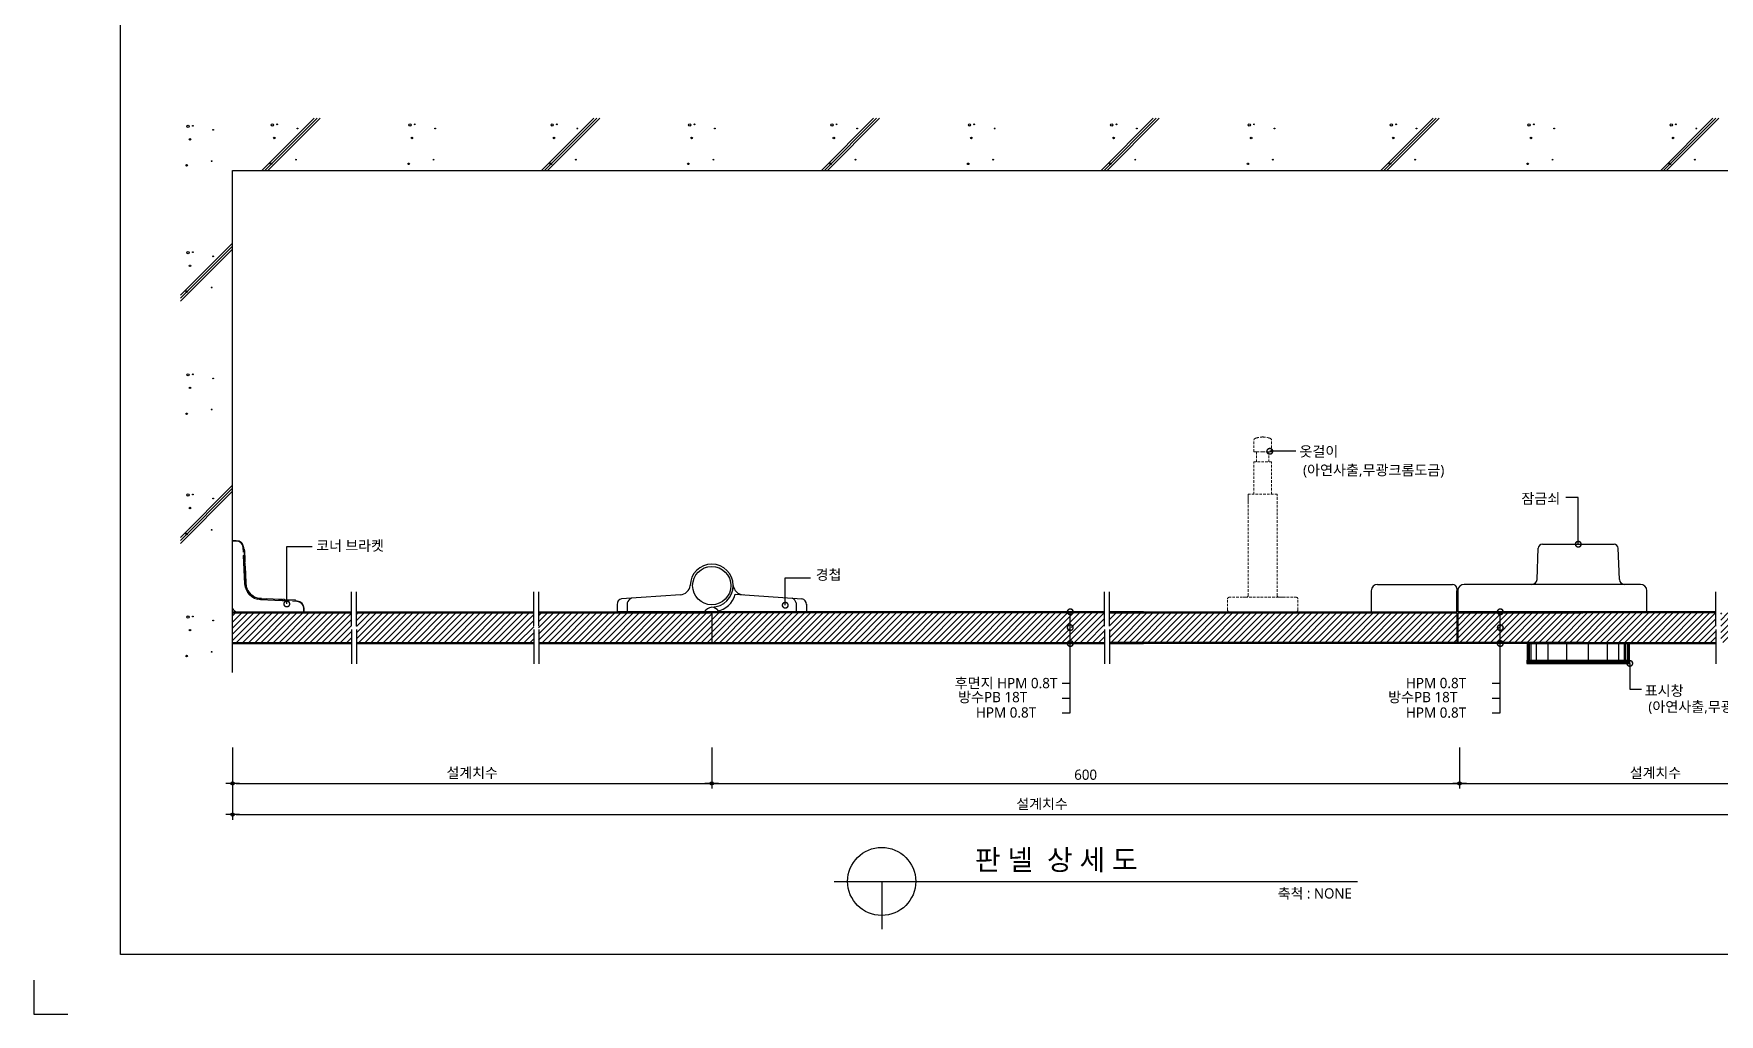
# Model space of a CAD drawing. Extents: x -256 to 8104, y -176 to 5714.
# Drawn here: x -256 to 4694, y -176 to 2705 of the extents above; entities that cross this region are included whole.
import ezdxf
from ezdxf.enums import TextEntityAlignment as Align

# ---------------------------------------------------------------- set-up
doc = ezdxf.new("R2010")
doc.units = 0
doc.header["$LTSCALE"] = 30
doc.linetypes.add('HIDDEN', pattern=[0.375, 0.25, -0.125])
doc.layers.get('0').update_dxf_attribs({"linetype": 'CONTINUOUS'})
doc.layers.get('DEFPOINTS').update_dxf_attribs({"linetype": 'CONTINUOUS'})
for name, color, linetype in [('02---제품선', 4, 'CONTINUOUS'), ('C', 2, 'CONTINUOUS'), ('DIM', 7, 'CONTINUOUS'), ('HID', 9, 'HIDDEN'), ('TIT', 3, 'CONTINUOUS'), ('경첩', 4, 'CONTINUOUS'), ('문자', 3, 'CONTINUOUS'), ('부자재', 4, 'CONTINUOUS'), ('잠금쇠(회전형)', 4, 'CONTINUOUS'), ('치수', 1, 'CONTINUOUS'), ('판넬', 2, 'CONTINUOUS'), ('해치', 8, 'CONTINUOUS')]:
    doc.layers.add(name, color=color, linetype=linetype)
doc.styles.add('돋움', font='malgun.ttf')
doc.dimstyles.new('10', dxfattribs={"dimscale": 10, "dimtxt": 3, "dimasz": 1, "dimexe": 1.5, "dimexo": 2, "dimgap": 1, "dimtad": 1, "dimdec": 0, "dimlunit": 6, "dimtxsty": '돋움', "dimblk": 'DIMDOT', "dimcen": -1, "dimdle": 1.5, "dimclrt": 3, "dimazin": 3, "dimtfac": 1, "dimtdec": 0, "dimtix": 1, "dimtmove": 2, "dimatfit": 3, "dimldrblk": 'DIMDOT', "dimarcsym": 0})
pattern_1 = [(45, (-3598.797, -1711.034), (-8.980256, 8.980256), [])]

# ---------------------------------------------------------------- blocks, each defined once
blk = doc.blocks.new('DIMDOT')
at = {"linetype": 'Continuous'}
blk.add_line((-2, 0), (2, 0), dxfattribs=at)
for radius in [0.5, 0.25]:
    blk.add_circle((0, 0), radius, dxfattribs=at)
blk = doc.blocks.new('*D579')
at = {"layer": 'DEFPOINTS', "color": 0}
for p in [(5054.6, -935.5), (6461.7, -935.5), (6461.7, -1061.2)]:
    blk.add_point(p, dxfattribs=at)
at = {"layer": 'DIM', "color": 0, "lineweight": -2, "ltscale": 10}
for p, q in [((5054.6, -955.5), (5054.6, -1076.2)), ((6461.7, -955.5), (6461.7, -1076.2)), ((5064.6, -1061.2), (6451.7, -1061.2))]:
    blk.add_line(p, q, dxfattribs=at)
at = {"layer": 'DIM', "color": 0, "lineweight": -2, "xscale": 10, "yscale": 10, "zscale": 10, "rotation": 180}
blk.add_blockref('DIMDOT', (5054.6, -1061.2), dxfattribs=at)
at = {"layer": 'DIM', "color": 0, "lineweight": -2, "xscale": 10, "yscale": 10, "zscale": 10}
blk.add_blockref('DIMDOT', (6461.7, -1061.2), dxfattribs=at)
at = {"layer": 'DIM', "color": 3, "insert": (5758.2, -1031.6), "char_height": 30, "attachment_point": 5, "style": '돋움'}
blk.add_mtext('설계치수', dxfattribs=at)
blk = doc.blocks.new('*D580')
at = {"layer": 'DEFPOINTS', "color": 0}
for p in [(5054.6, -935.5), (9808.5, -935.5), (9808.5, -1152.7)]:
    blk.add_point(p, dxfattribs=at)
at = {"layer": 'DIM', "color": 0, "lineweight": -2, "ltscale": 10}
for p, q in [((5054.6, -955.5), (5054.6, -1167.7)), ((9808.5, -955.5), (9808.5, -1167.7)), ((5064.6, -1152.7), (9798.5, -1152.7))]:
    blk.add_line(p, q, dxfattribs=at)
at = {"layer": 'DIM', "color": 0, "lineweight": -2, "xscale": 10, "yscale": 10, "zscale": 10, "rotation": 180}
blk.add_blockref('DIMDOT', (5054.6, -1152.7), dxfattribs=at)
at = {"layer": 'DIM', "color": 0, "lineweight": -2, "xscale": 10, "yscale": 10, "zscale": 10}
blk.add_blockref('DIMDOT', (9808.5, -1152.7), dxfattribs=at)
at = {"layer": 'DIM', "color": 3, "insert": (7431.6, -1123), "char_height": 30, "attachment_point": 5, "style": '돋움'}
blk.add_mtext('설계치수', dxfattribs=at)
blk = doc.blocks.new('_DOTSMALL')
at = {"color": 0, "linetype": 'ByBlock', "const_width": 0.5}
blk.add_lwpolyline([(-0.0625, 0, 1), (0.0625, 0, 1)], format="xyb", close=True, dxfattribs=at)
blk = doc.blocks.new('A$C63EC304E')
at = {"layer": '치수', "color": 1, "xscale": 2.5, "yscale": 2.5, "zscale": 2.5, "rotation": 234.3098741996962}
blk.add_blockref('_DOTSMALL', (0.31, 0.31), dxfattribs=at)
blk = doc.blocks.new('A$C2BC9653E')
at = {"layer": '치수', "xscale": 0.3333333333333333, "yscale": 0.3333333333333333, "zscale": 0.3333333333333333}
blk.add_blockref('A$C63EC304E', (0, 0), dxfattribs=at)
blk = doc.blocks.new('A$C7FC71301')
at = {"layer": '치수', "rotation": 180}
blk.add_blockref('A$C2BC9653E', (0.21, 0.21), dxfattribs=at)
blk = doc.blocks.new('A$C4A20372B')
at = {"layer": '치수'}
blk.add_blockref('A$C7FC71301', (0, 0), dxfattribs=at)
blk = doc.blocks.new('A$C566469F5')
at = {"layer": '치수'}
blk.add_blockref('A$C4A20372B', (0, 0), dxfattribs=at)
blk = doc.blocks.new('A$C7E317CD4')
at = {"layer": '해치', "xscale": 2, "yscale": 2, "zscale": 2}
blk.add_blockref('A$C566469F5', (0, 0), dxfattribs=at)
blk = doc.blocks.new('A$C601D7F27')
at = {"layer": '치수'}
blk.add_blockref('A$C7E317CD4', (0, 0), dxfattribs=at)
blk = doc.blocks.new('A$C38802C08')
at = {"layer": '치수'}
blk.add_blockref('A$C601D7F27', (0, 0), dxfattribs=at)
blk = doc.blocks.new('*D581')
at = {"layer": 'DEFPOINTS', "color": 0}
for p in [(8657.7, -935.5), (9808.5, -935.5), (9808.5, -1061.2)]:
    blk.add_point(p, dxfattribs=at)
at = {"layer": 'DIM', "color": 0, "lineweight": -2, "ltscale": 10}
for p, q in [((8657.7, -955.5), (8657.7, -1076.2)), ((9808.5, -955.5), (9808.5, -1076.2)), ((8667.7, -1061.2), (9798.5, -1061.2))]:
    blk.add_line(p, q, dxfattribs=at)
at = {"layer": 'DIM', "color": 0, "lineweight": -2, "xscale": 10, "yscale": 10, "zscale": 10, "rotation": 180}
blk.add_blockref('DIMDOT', (8657.7, -1061.2), dxfattribs=at)
at = {"layer": 'DIM', "color": 0, "lineweight": -2, "xscale": 10, "yscale": 10, "zscale": 10}
blk.add_blockref('DIMDOT', (9808.5, -1061.2), dxfattribs=at)
at = {"layer": 'DIM', "color": 3, "insert": (9233.1, -1031.6), "char_height": 30, "attachment_point": 5, "style": '돋움'}
blk.add_mtext('설계치수', dxfattribs=at)
blk = doc.blocks.new('*D582')
at = {"layer": 'DEFPOINTS', "color": 0}
for p in [(6461.7, -935.5), (8657.7, -935.5), (8657.7, -1061.2)]:
    blk.add_point(p, dxfattribs=at)
at = {"layer": 'DIM', "color": 0, "lineweight": -2, "ltscale": 10}
for p, q in [((6461.7, -955.5), (6461.7, -1076.2)), ((8657.7, -955.5), (8657.7, -1076.2)), ((6471.7, -1061.2), (8647.7, -1061.2))]:
    blk.add_line(p, q, dxfattribs=at)
at = {"layer": 'DIM', "color": 0, "lineweight": -2, "xscale": 10, "yscale": 10, "zscale": 10, "rotation": 180}
blk.add_blockref('DIMDOT', (6461.7, -1061.2), dxfattribs=at)
at = {"layer": 'DIM', "color": 0, "lineweight": -2, "xscale": 10, "yscale": 10, "zscale": 10}
blk.add_blockref('DIMDOT', (8657.7, -1061.2), dxfattribs=at)
at = {"layer": 'DIM', "color": 3, "insert": (7559.7, -1035.7), "char_height": 30, "attachment_point": 5, "style": '돋움'}
blk.add_mtext('600', dxfattribs=at)
blk = doc.blocks.new('A$C06B31977')
for p, q in [((1.26, 11.06), (1.26, 21.17)), ((1.26, 10.11), (1.26, 0))]:
    blk.add_line(p, q)
blk = doc.blocks.new('EDGE_21', base_point=(4726.3, -1563.7))
at = {"layer": '해치', "transparency": 33554687}
h = blk.add_hatch(dxfattribs=at)
h.set_pattern_fill('ANSI31', color=256, scale=4, style=0)
h.set_pattern_definition(pattern_1)
h.paths.add_polyline_path([(5403.6, -608.5), (5403.6, -599), (5403.6, -560.2), (5054.6, -560.2), (5054.6, -646.9), (5403.6, -646.9)])
h.paths.add_polyline_path([(5418.3, -608.5), (5418.3, -599), (5418.3, -560.2), (5938.7, -560.2), (5938.7, -608.5), (5938.7, -646.9), (5418.3, -646.9)])
at = {"layer": '해치'}
h = blk.add_hatch(dxfattribs=at)
h.set_pattern_fill('ANSI31', color=256, scale=4)
h.set_pattern_definition(pattern_1)
h.paths.add_polyline_path([(6461.7, -646.9), (6461.7, -560.2), (5953.3, -560.2), (5953.3, -646.9)])
at = {"layer": '해치', "transparency": 33554687}
h = blk.add_hatch(dxfattribs=at)
h.set_pattern_fill('ANSI31', color=256, scale=4)
h.set_pattern_definition(pattern_1)
h.paths.add_polyline_path([(6461.7, -560.2), (6461.7, -646.9), (7514.7, -646.9), (7514.7, -605.6, -0.610943), (7513, -602.3, -0.241509), (7514.7, -601.5), (7514.7, -560.2)])
h = blk.add_hatch(dxfattribs=at)
h.set_pattern_fill('ANSI31', color=256, scale=4)
h.set_pattern_definition(pattern_1)
h.paths.add_polyline_path([(7615.4, -560.2), (7514.7, -560.2), (7514.7, -601.5, -0.610943), (7516.4, -604.8, -0.241509), (7514.7, -605.6), (7514.7, -646.9), (7615.4, -646.9)])
h = blk.add_hatch(dxfattribs=at)
h.set_pattern_fill('ANSI31', color=256, scale=4)
h.set_pattern_definition(pattern_1)
h.paths.add_polyline_path([(8649.7, -646.9), (8649.7, -560.2), (7729.6, -560.2), (7630, -560.2), (7630, -599), (7630, -608.5), (7630, -646.9), (7729.6, -646.9)])
h = blk.add_hatch(dxfattribs=at)
h.set_pattern_fill('ANSI31', color=256, scale=4, style=0)
h.set_pattern_definition(pattern_1)
h.paths.add_polyline_path([(9424.6, -608.5), (9424.6, -599), (9424.6, -560.2), (9808.5, -560.2), (9808.5, -646.9), (9424.6, -646.9)])
edge = h.paths.add_edge_path()
edge.add_line((9410, -608.5), (9410, -599))
edge.add_line((9410, -599), (9410, -560.2))
edge.add_line((9410, -560.2), (8777.5, -560.2))
edge.add_line((8777.5, -560.2), (8777.5, -601.5))
edge.add_arc((8777.5, -603.6), 2.08, -35.6901, 90, ccw=False)
edge.add_arc((8777.5, -603.6), 2.08, 270, 324.3099, ccw=False)
edge.add_line((8777.5, -605.6), (8777.5, -646.9))
edge.add_line((8777.5, -646.9), (9410, -646.9))
edge.add_line((9410, -646.9), (9410, -608.5))
h.paths.add_polyline_path([(8652.7, -560.2), (8652.7, -646.9), (8777.5, -646.9), (8777.5, -605.6, -0.610943), (8775.8, -602.3, -0.241509), (8777.5, -601.5), (8777.5, -560.2)])
h.paths.add_polyline_path([(10226.2, -560.2), (9808.5, -560.2), (9808.5, -646.9), (10226.2, -646.9)])
for p, q in [((5054.6, 740.1), (10226.2, 740.1)), ((5054.6, -734.9), (5054.6, 740.1))]:
    blk.add_line(p, q)
at = {"color": 2}
for p, q in [((6461.7, -556.9), (6461.7, -650.2)), ((8649.7, -560.2), (8649.7, -646.9)), ((8652.7, -560.2), (8652.7, -646.9)), ((4470.4, -1639.4), (4470.4, -1739.4)), ((4470.4, -1639.4), (4470.4, -1739.4)), ((4470.4, -1639.4), (4470.4, -1739.4)), ((4470.4, -1639.4), (4470.4, -1739.4)), ((4470.4, -1739.4), (4570.4, -1739.4))]:
    blk.add_line(p, q, dxfattribs=at)
for points in [[(4725.6, 3974.7), (11977.9, 3974.7), (11977.9, -1563.6), (4725.6, -1563.6)], [(4725.6, 3974.7), (11977.9, 3974.7), (11977.9, -1563.6), (4725.6, -1563.6)], [(4725.6, 3974.7), (12707.5, 3974.7), (12707.5, -1563.6), (4725.6, -1563.6)]]:
    blk.add_lwpolyline(points, close=True, dxfattribs=at)
at = {"layer": '02---제품선'}
for p, q in [((8885.3, -461.8), (8888.5, -370.4)), ((8900.9, -358.4), (9111.5, -358.4)), ((9127.1, -461.8), (9123.9, -370.4)), ((8398.4, -494.9), (8398.4, -556.9)), ((8417, -476.2), (8637.3, -476.2)), ((8649.7, -488.7), (8649.7, -556.9)), ((8649.7, -556.9), (8649.7, -494.9)), ((8652.7, -494.9), (8652.7, -556.9)), ((8857.4, -476.2), (8671.3, -476.2)), ((8870.4, -476.2), (8857.4, -476.2)), ((9142.1, -476.2), (8870.4, -476.2)), ((9189.2, -476.2), (9142.1, -476.2)), ((9207.8, -556.9), (9207.8, -494.9)), ((8398.4, -556.9), (8649.7, -556.9)), ((9207.8, -556.9), (8652.7, -556.9))]:
    blk.add_line(p, q, dxfattribs=at)
for centre, radius, start, end in [((8900.9, -370.8), 12.4, 90, 178), ((9111.5, -370.8), 12.4, 2, 90), ((8417, -494.9), 18.6, 90, 180), ((8637.3, -488.7), 12.4, 0, 90), ((8671.3, -494.9), 18.6, 90, 180), ((8870.4, -461.2), 15, 270, 358), ((9142.1, -461.2), 15, 182, 270), ((9189.2, -494.9), 18.6, 0, 90)]:
    blk.add_arc(centre, radius, start, end, dxfattribs=at)
at = {"layer": 'C'}
for p, q in [((5054.6, -560.2), (5403.6, -560.2)), ((5418.3, -560.2), (5938.7, -560.2)), ((5953.3, -560.2), (6461.7, -560.2)), ((7615.4, -560.2), (6461.7, -560.2)), ((7630, -560.2), (8649.7, -560.2)), ((7729.6, -560.2), (7630, -560.2)), ((8652.7, -560.2), (9019.7, -560.2)), ((9410, -560.2), (9019.7, -560.2)), ((5054.6, -646.9), (5403.6, -646.9)), ((5418.3, -646.9), (5938.7, -646.9)), ((5953.3, -646.9), (6477.9, -646.9)), ((6461.7, -646.9), (7615.4, -646.9)), ((8649.7, -646.9), (7630, -646.9)), ((7630, -646.9), (7729.6, -646.9)), ((9019.7, -646.9), (8652.7, -646.9)), ((9019.7, -646.9), (9410, -646.9))]:
    blk.add_line(p, q, dxfattribs=at)
at = {"layer": 'HID', "lineweight": 15}
for p, q in [((8053.8, -86.8), (8053.8, -51.2)), ((8053.8, -86.8), (8061.7, -86.8)), ((8061.7, -86.8), (8079.7, -86.8)), ((8061.7, -86.8), (8061.7, -116.6)), ((8097.8, -86.8), (8079.7, -86.8)), ((8105.7, -86.8), (8097.8, -86.8)), ((8097.8, -86.8), (8097.8, -116.6)), ((8105.7, -86.8), (8105.7, -51.2)), ((8053.8, -211.6), (8053.8, -116.6)), ((8105.7, -116.6), (8053.8, -116.6)), ((8105.7, -211.6), (8105.7, -116.6)), ((8122.4, -211.6), (8037, -211.6)), ((8037, -235.3), (8037, -211.6)), ((8037, -509.2), (8037, -211.6)), ((8122.4, -509.2), (8122.4, -211.6)), ((7976.5, -551.9), (7976.5, -519.2)), ((8032, -514.2), (7981.5, -514.2)), ((8137.4, -514.2), (8022, -514.2)), ((8127.4, -514.2), (8177.9, -514.2)), ((8182.9, -551.9), (8182.9, -519.2)), ((8177.9, -556.9), (7981.5, -556.9)), ((8731.3, -556.9), (8763, -556.9)), ((8763, -556.9), (8953, -556.9))]:
    blk.add_line(p, q, dxfattribs=at)
for centre, radius, start, end in [((8062.5, -56.4), 10.2, 101.3021, 148.9655), ((8084.7, -128.6), 85.6, 93.3455, 106.4545), ((8074.7, -128.6), 85.6, 73.5455, 86.6545), ((8097, -56.4), 10.2, 31.0345, 78.6979), ((7981.5, -519.2), 5, 90, 180), ((8032, -509.2), 5, 270, 0), ((8127.4, -509.2), 5, 180, 270), ((8177.9, -519.2), 5, 0, 90), ((7981.5, -551.9), 5, 180, 270), ((8177.9, -551.9), 5, 270, 0)]:
    blk.add_arc(centre, radius, start, end, dxfattribs=at)
at = {"layer": 'TIT', "color": 7}
for p, q in [((6820.7, -1349.1), (8358.5, -1349.1)), ((6960.7, -1349.1), (6960.7, -1489.1))]:
    blk.add_line(p, q, dxfattribs=at)
blk.add_circle((6960.7, -1349.1), 100, dxfattribs=at)
at = {"layer": '경첩', "color": 4, "linetype": 'Continuous', "lineweight": 15}
for p, q in [((5054.6, -346.9), (5065.2, -346.9)), ((5054.6, -349.2), (5054.6, -346.9)), ((5054.6, -369.3), (5054.6, -349.2)), ((5065.2, -349.2), (5054.6, -349.2)), ((5054.6, -372.6), (5054.6, -370.2)), ((5054.6, -372.6), (5054.6, -542.9)), ((5065.2, -349.2), (5065.2, -346.9)), ((5085.5, -381.4), (5084.8, -367.9)), ((5089.9, -475), (5085.9, -391.2)), ((5087.2, -367.8), (5088.3, -391.1)), ((5088.9, -372.4), (5087.4, -373.9)), ((5090, -378), (5087.7, -380.2)), ((5088.3, -391.1), (5092.2, -474.9)), ((5090, -378), (5091.2, -403.2)), ((5091.2, -403.2), (5088.9, -405.4)), ((5091.5, -409.5), (5089.2, -411.7)), ((5091.6, -412.6), (5089.4, -414.9)), ((5091.9, -418.9), (5089.7, -421.2)), ((5092, -422.1), (5089.8, -424.3)), ((5091.6, -412.6), (5091.9, -418.9)), ((5092, -422.1), (5093.3, -448.9)), ((5093.3, -448.9), (5091.1, -451.1)), ((5093.3, -449), (5091.1, -451.2)), ((5093.5, -452.9), (5091.3, -455.1)), ((5093.6, -455.1), (5091.4, -457.4)), ((5094, -463.7), (5091.8, -465.9)), ((5094.1, -464.6), (5091.8, -466.9)), ((5094.2, -467.8), (5092, -470)), ((5094.2, -468.7), (5092, -471)), ((5094.7, -477.2), (5092.6, -479.3)), ((5095, -479.3), (5093, -481.3)), ((5093.3, -449), (5093.5, -452.9)), ((5093.6, -455.1), (5094, -463.7)), ((5095.6, -482.8), (5093.7, -484.7)), ((5093.8, -484.7), (5095.7, -482.8)), ((5094, -463.7), (5094.1, -464.6)), ((5094.1, -464.6), (5094.2, -467.8)), ((5094.2, -467.8), (5094.2, -468.7)), ((5094.2, -468.7), (5094.5, -474.8)), ((5097.1, -487.7), (5095.3, -489.5)), ((5098.6, -491.4), (5096.9, -493.2)), ((5099.7, -493.6), (5098, -495.3)), ((5102.2, -497.7), (5100.5, -499.4)), ((5103.6, -499.6), (5101.9, -501.3)), ((5113.8, -509.3), (5112.1, -510.9)), ((5115.8, -510.6), (5114.1, -512.3)), ((5120.1, -512.9), (5118.3, -514.6)), ((5122.4, -513.9), (5120.6, -515.6)), ((5127.3, -515.5), (5125.4, -517.4)), ((5220.3, -525.6), (5136.5, -521.6)), ((5136.6, -519.3), (5220.4, -523.2)), ((5136.7, -517), (5139, -517.1)), ((5136.7, -517), (5192.5, -519.6)), ((5139, -517.1), (5136.7, -519.3)), ((5192.5, -519.6), (5190.3, -521.8)), ((5198.8, -519.9), (5196.6, -522.1)), ((5202, -520), (5199.8, -522.3)), ((5208.3, -520.3), (5206.1, -522.6)), ((5208.3, -520.3), (5238.3, -521.7)), ((5220.4, -523.2), (5243.7, -524.3)), ((5243.6, -526.7), (5230.1, -526)), ((5239.1, -522.5), (5237.6, -524)), ((5239.1, -522.5), (5238.3, -521.7)), ((5068.6, -556.9), (5238.9, -556.9)), ((5241.3, -556.9), (5238.9, -556.9)), ((5262.3, -556.9), (5242.2, -556.9)), ((5262.3, -556.9), (5262.3, -546.2)), ((5262.3, -546.2), (5264.6, -546.2)), ((5264.6, -556.9), (5262.3, -556.9)), ((5264.6, -546.2), (5264.6, -556.9))]:
    blk.add_line(p, q, dxfattribs=at)
at = {"layer": '경첩', "color": 4, "linetype": 'Continuous', "lineweight": 15, "flags": 128}
for points in [[(5084.8, -367.9), (5085.3, -367.9), (5085.7, -367.9), (5086.1, -367.8), (5086.5, -367.8), (5086.8, -367.8), (5087, -367.8), (5087.1, -367.8), (5087.2, -367.8)], [(5088.3, -391.1), (5088.2, -391.1), (5088.1, -391.1), (5087.9, -391.1), (5087.6, -391.2), (5087.2, -391.2), (5086.8, -391.2), (5086.4, -391.2), (5085.9, -391.2)], [(5089.7, -373.2), (5089.6, -373), (5089.4, -372.9), (5089.3, -372.7), (5089.1, -372.6), (5089.1, -372.5), (5089, -372.5), (5089, -372.4), (5088.9, -372.4)], [(5089.7, -373.2), (5089.8, -374.2), (5089.8, -375.4), (5089.9, -376.6), (5090, -378)], [(5091.2, -403.2), (5091.2, -404.4), (5091.3, -405.6), (5091.3, -406.7), (5091.4, -407.6), (5091.4, -408.4), (5091.4, -409), (5091.4, -409.4), (5091.5, -409.5)], [(5092.2, -474.9), (5092.2, -474.9), (5092, -474.9), (5091.8, -474.9), (5091.5, -474.9), (5091.2, -474.9), (5090.8, -474.9), (5090.3, -475), (5089.9, -475)], [(5093.3, -448.9), (5093.3, -448.9), (5093.3, -449)], [(5093.5, -452.9), (5093.5, -453.6), (5093.6, -454.3), (5093.6, -455.1)], [(5094.7, -477.2), (5094.9, -478.8), (5095, -479.3)], [(5095.6, -482.8), (5095.6, -482.8), (5095.6, -482.8)], [(5136.6, -519.3), (5136.6, -519.3), (5136.6, -519.5), (5136.6, -519.7), (5136.6, -520), (5136.6, -520.3), (5136.5, -520.7), (5136.5, -521.2), (5136.5, -521.6)], [(5192.5, -519.6), (5193.6, -519.6), (5194.7, -519.7), (5195.7, -519.7), (5196.6, -519.8), (5197.4, -519.8), (5198, -519.8), (5198.5, -519.9), (5198.8, -519.9), (5198.8, -519.9)], [(5202, -520), (5202.1, -520), (5202.5, -520.1), (5203.1, -520.1), (5203.8, -520.1), (5204.8, -520.2), (5205.9, -520.2), (5207.1, -520.3), (5208.3, -520.3)], [(5220.4, -523.2), (5220.4, -523.3), (5220.4, -523.4), (5220.3, -523.6), (5220.3, -523.9), (5220.3, -524.3), (5220.3, -524.7), (5220.3, -525.1), (5220.3, -525.6)], [(5243.6, -526.7), (5243.6, -526.2), (5243.6, -525.8), (5243.7, -525.4), (5243.7, -525), (5243.7, -524.7), (5243.7, -524.5), (5243.7, -524.4), (5243.7, -524.3)]]:
    blk.add_lwpolyline(points, dxfattribs=at)
at = {"layer": '경첩', "color": 4, "linetype": 'Continuous', "lineweight": 15}
for centre, radius, start, end in [((5065.2, -368.8), 21.9, 2.6983, 90), ((5065.2, -368.8), 19.6, 2.6983, 90), ((5138.8, -472.7), 49, 182.6983, 267.3017), ((5138.8, -472.7), 46.7, 182.6983, 267.3017), ((5138.8, -472.7), 44.3, 182.6983, 185.9088), ((5138.8, -472.7), 44.3, 188.6056, 193.1623), ((5138.8, -472.7), 44.3, 193.2431, 199.766), ((5138.8, -472.7), 44.3, 199.766, 204.9948), ((5138.8, -472.7), 44.3, 208.1736, 214.3849), ((5068.6, -542.9), 14, 180, 270), ((5138.8, -472.7), 44.3, 214.3855, 217.4388), ((5138.8, -472.7), 44.3, 217.4392, 235.6151), ((5138.8, -472.7), 44.3, 235.6142, 238.7009), ((5138.8, -472.7), 44.3, 238.7002, 245.0052), ((5138.8, -472.7), 44.3, 248.2494, 255.0002), ((5138.8, -472.7), 44.3, 255, 267.3017), ((5242.7, -546.2), 19.6, 0, 87.3017), ((5242.7, -546.2), 21.9, 0, 87.3017)]:
    blk.add_arc(centre, radius, start, end, dxfattribs=at)
at = {"layer": '부자재'}
for p, q in [((6183.7, -534.8), (6183.7, -556.9)), ((6369.5, -506.8), (6196.7, -518.9)), ((6213.7, -530.7), (6213.7, -556.9)), ((6530.5, -504.9), (6726.4, -518.8)), ((6709.8, -530.7), (6709.8, -556.9)), ((6739.8, -534.8), (6739.8, -556.9)), ((6461.7, -556.9), (6183.7, -556.9)), ((6475.9, -556.9), (6739.8, -556.9))]:
    blk.add_line(p, q, dxfattribs=at)
at = {"layer": '부자재', "color": 1}
blk.add_circle((6461.7, -479.9), 56.2, dxfattribs=at)
at = {"layer": '부자재'}
for centre, radius, start, end in [((6461.7, -479.9), 63, 270, 180), ((6367.9, -475.8), 31, 272.9231, 352.4724), ((6555.5, -475.8), 31, 187.5276, 267.0769), ((6200.4, -535.3), 16.8, 101.7765, 181.6712), ((6234.1, -536.4), 21.2, 113.4077, 164.5497), ((6470.3, -581.5), 39.5, 102.5267, 141.5475), ((6453.1, -581.5), 39.5, 43.1003, 77.4733), ((6463.9, -488.3), 68.6, 280.084, 345.9792), ((6689.3, -536.4), 21.2, 15.4503, 67.3004), ((6723, -535.3), 16.8, 358.3288, 78.2235)]:
    blk.add_arc(centre, radius, start, end, dxfattribs=at)
at = {"layer": '잠금쇠(회전형)', "linetype": 'Continuous', "lineweight": 15}
for p, q in [((8856, -650.9), (9156.4, -650.9)), ((8856, -650.9), (8856, -699.2)), ((8856.9, -650.9), (8856.9, -699.2)), ((9156.4, -650.9), (9156.4, -699.2)), ((8855, -699.2), (9157.4, -699.2)), ((8855, -708.5), (8855, -699.2)), ((8855, -708.2), (9157.4, -708.2)), ((9157.4, -708.5), (9157.4, -699.2))]:
    blk.add_line(p, q, dxfattribs=at)
at = {"layer": '치수'}
for p, q in [((8176.7, -85.3), (8100.6, -85.3)), ((9006.2, -221.2), (8969.6, -221.2)), ((9006.2, -358.4), (9006.2, -221.2)), ((5214.1, -365.2), (5288.2, -365.2)), ((5214.1, -533.6), (5214.1, -365.2)), ((6677.3, -537.6), (6677.3, -456.7)), ((6677.3, -456.7), (6751.5, -456.7)), ((7514.7, -853.4), (7514.7, -556.9)), ((8777.5, -853.4), (8777.5, -556.9)), ((9157.4, -708.5), (9157.4, -784.3)), ((7490.9, -766.7), (7514.7, -766.7)), ((8753.7, -766.7), (8777.5, -766.7)), ((9157.4, -784.3), (9191.7, -784.3)), ((7490.9, -810.2), (7514.7, -810.2)), ((8753.7, -810.2), (8777.5, -810.2)), ((7490.9, -853.4), (7514.7, -853.4)), ((8753.7, -853.4), (8777.5, -853.4))]:
    blk.add_line(p, q, dxfattribs=at)
at = {"layer": '판넬', "color": 1}
for p, q in [((5054.6, -556.9), (5403.6, -556.9)), ((5418.3, -556.9), (5938.7, -556.9)), ((5953.3, -556.9), (6441.3, -556.9)), ((7615.4, -556.9), (6461.7, -556.9)), ((7630, -556.9), (8647.7, -556.9)), ((7729.6, -556.9), (7630, -556.9)), ((8657.7, -556.9), (9019.7, -556.9)), ((9410, -556.9), (9019.7, -556.9)), ((5054.6, -650.2), (5403.6, -650.2)), ((5418.3, -650.2), (5938.7, -650.2)), ((5953.3, -650.2), (6481.3, -650.2)), ((6461.7, -650.2), (7615.4, -650.2)), ((8652.7, -650.2), (7630, -650.2)), ((7630, -650.2), (7729.6, -650.2)), ((9019.7, -650.2), (8652.7, -650.2)), ((9019.7, -650.2), (9410, -650.2))]:
    blk.add_line(p, q, dxfattribs=at)
at = {"layer": '해치'}
for p, q in [((5140.5, 740.1), (5293.6, 893.3)), ((5158.2, 740.1), (5311.3, 893.3)), ((5962.1, 740.1), (6115.2, 893.3)), ((5979.7, 740.1), (6132.9, 893.3)), ((6783.7, 740.1), (6936.8, 893.3)), ((6801.3, 740.1), (6954.4, 893.3)), ((7605.2, 740.1), (7758.4, 893.3)), ((7622.9, 740.1), (7776, 893.3)), ((8426.8, 740.1), (8579.9, 893.3)), ((8444.5, 740.1), (8597.6, 893.3)), ((9248.4, 740.1), (9401.5, 893.3)), ((9266, 740.1), (9419.2, 893.3)), ((4901.5, 373.3), (5054.6, 526.4)), ((4901.5, 355.6), (5054.6, 508.7)), ((4901.5, -338.4), (5054.6, -185.3)), ((4901.5, -356), (5054.6, -202.9)), ((8858.8, -650.9), (8858.8, -699.2)), ((8861.8, -650.9), (8861.8, -699.2)), ((8866.9, -650.9), (8866.9, -699.2)), ((8883.2, -650.9), (8883.2, -699.2)), ((8916.6, -650.9), (8916.6, -699.2)), ((8972.1, -650.9), (8972.1, -699.2)), ((9035.8, -650.9), (9035.8, -699.2)), ((9091.3, -650.9), (9091.3, -699.2)), ((9124.7, -650.9), (9124.7, -699.2)), ((9141, -650.9), (9141, -699.2)), ((9145.5, -650.9), (9145.5, -699.2)), ((9150.7, -650.9), (9150.7, -699.2)), ((9153.7, -650.9), (9153.7, -699.2)), ((9155.6, -650.9), (9155.6, -699.2)), ((8855, -702.3), (9157.4, -702.3)), ((8855, -703.9), (9157.4, -703.9)), ((8855, -705.4), (9157.4, -705.4)), ((8855, -706.3), (9157.4, -706.3)), ((8855, -707.3), (9157.4, -707.3)), ((8855, -708.5), (9157.4, -708.5))]:
    blk.add_line(p, q, dxfattribs=at)
at = {"layer": '해치', "color": 2}
for p, q in [((5149.3, 740.1), (5302.5, 893.3)), ((5970.9, 740.1), (6124, 893.3)), ((6792.5, 740.1), (6945.6, 893.3)), ((7614.1, 740.1), (7767.2, 893.3)), ((8435.6, 740.1), (8588.8, 893.3)), ((9257.2, 740.1), (9410.3, 893.3)), ((4901.5, 364.4), (5054.6, 517.6)), ((4901.5, -347.2), (5054.6, -194.1))]:
    blk.add_line(p, q, dxfattribs=at)
at = {"layer": '해치'}
for centre, radius in [((4923.6, 869.3), 3.36), ((4937.5, 870.9), 1.12), ((4997.5, 859), 1.12), ((5171.4, 873.7), 3.36), ((5185.3, 875.3), 1.12), ((5245.3, 863.3), 1.12), ((5575.5, 873.7), 3.36), ((5589.4, 875.3), 1.12), ((5649.4, 863.3), 1.12), ((5993, 873.7), 3.36), ((6006.9, 875.3), 1.12), ((6066.9, 863.3), 1.12), ((6397, 873.7), 3.36), ((6410.9, 875.3), 1.12), ((6470.9, 863.3), 1.12), ((6814.6, 873.7), 3.36), ((6828.5, 875.3), 1.12), ((6888.5, 863.3), 1.12), ((7218.6, 873.7), 3.36), ((7232.5, 875.3), 1.12), ((7292.5, 863.3), 1.12), ((7636.2, 873.7), 3.36), ((7650.1, 875.3), 1.12), ((7710.1, 863.3), 1.12), ((8040.2, 873.7), 3.36), ((8054.1, 875.3), 1.12), ((8114.1, 863.3), 1.12), ((8457.7, 873.7), 3.36), ((8471.6, 875.3), 1.12), ((8531.6, 863.3), 1.12), ((8861.8, 873.7), 3.36), ((8875.7, 875.3), 1.12), ((8935.7, 863.3), 1.12), ((9279.3, 873.7), 3.36), ((9293.2, 875.3), 1.12), ((9353.2, 863.3), 1.12), ((4929.2, 831), 2.24), ((5177, 835.4), 2.24), ((5581.1, 835.4), 2.24), ((5998.6, 835.4), 2.24), ((6402.6, 835.4), 2.24), ((6820.2, 835.4), 2.24), ((7224.2, 835.4), 2.24), ((7641.8, 835.4), 2.24), ((8045.8, 835.4), 2.24), ((8463.3, 835.4), 2.24), ((8867.4, 835.4), 2.24), ((9284.9, 835.4), 2.24), ((4919.6, 754.9), 2.24), ((4993, 767.2), 1.12), ((5167.4, 759.3), 2.24), ((5240.9, 771.6), 1.12), ((5571.4, 759.3), 2.24), ((5644.9, 771.6), 1.12), ((5989, 759.3), 2.24), ((6062.4, 771.6), 1.12), ((6393, 759.3), 2.24), ((6466.5, 771.6), 1.12), ((6810.6, 759.3), 2.24), ((6884, 771.6), 1.12), ((7214.6, 759.3), 2.24), ((7288, 771.6), 1.12), ((7632.2, 759.3), 2.24), ((7705.6, 771.6), 1.12), ((8036.2, 759.3), 2.24), ((8109.6, 771.6), 1.12), ((8453.7, 759.3), 2.24), ((8527.2, 771.6), 1.12), ((8857.7, 759.3), 2.24), ((8931.2, 771.6), 1.12), ((9275.3, 759.3), 2.24), ((9348.7, 771.6), 1.12), ((4923.6, 498), 3.36), ((4937.5, 499.6), 1.12), ((4929.2, 459.7), 2.24), ((4997.5, 487.6), 1.12), ((4993, 395.9), 1.12), ((4919.6, 383.6), 2.24), ((4923.6, 139.3), 3.36), ((4929.2, 101), 2.24), ((4937.5, 140.9), 1.12), ((4997.5, 128.9), 1.12), ((4919.6, 24.9), 2.24), ((4993, 37.2), 1.12), ((4923.6, -213.7), 3.36), ((4937.5, -212.1), 1.12), ((4997.5, -224), 1.12), ((4929.2, -252), 2.24), ((4919.6, -328.1), 2.24), ((4993, -315.8), 1.12), ((4923.6, -572.4), 3.36), ((4937.5, -570.8), 1.12), ((4997.5, -582.7), 1.12), ((4929.2, -610.7), 2.24), ((4919.6, -686.8), 2.24), ((4993, -674.5), 1.12)]:
    blk.add_circle(centre, radius, dxfattribs=at)
at = {"xscale": 10, "yscale": 10, "zscale": 10}
for p in [(5391.1, -709.6), (5405.7, -709.6), (5926.1, -709.6), (5940.8, -709.6), (7602.8, -709.6), (7617.5, -709.6), (9397.4, -709.6)]:
    blk.add_blockref('A$C06B31977', p, dxfattribs=at)
at = {"layer": '치수', "xscale": 20, "yscale": 20, "zscale": 20}
for p in [(5209.4, -538.1), (6673.2, -541.8)]:
    blk.add_blockref('A$C38802C08', p, dxfattribs=at)
at = {"layer": '해치', "yscale": 20, "zscale": 20}
for p, xscale in [((8104.8, -89.5), -20), ((9002.1, -362.6), 20), ((9153.3, -712.7), 20)]:
    blk.add_blockref('A$C38802C08', p, dxfattribs=dict(at, xscale=xscale))
at = {"layer": '해치', "xscale": 20, "yscale": 20, "zscale": 20, "rotation": 90}
for p in [(7518.7, -561.1), (8781.5, -561.1), (7518.8, -607.7), (8781.7, -607.7), (7518.7, -654.4), (8781.5, -654.4)]:
    blk.add_blockref('A$C38802C08', p, dxfattribs=at)
at = {"layer": 'TIT', "style": '돋움'}
blk.add_text('판 넬  상 세 도', height=60, dxfattribs=at).set_placement((7712.5, -1315.5), align=Align.RIGHT)
blk.add_text('축척 : NONE', height=30, dxfattribs=at).set_placement((8123.9, -1399.3))
at = {"layer": '문자', "style": '돋움'}
for s, height, p in [('옷걸이', 30.34, (8244.5, -85.4)), ('(아연사출,무광크롬도금)', 30.337, (8405.6, -141.8)), ('잠금쇠', 30.34, (8896.4, -223.5)), ('후면지 HPM 0.8T', 30.337, (7325.9, -765.9)), ('방수PB 18T', 30.34, (7286.7, -807.1)), ('방수PB 18T', 30.34, (8549.6, -807.1)), ('HPM 0.8T', 30.34, (8588.7, -766.2)), ('표시창', 30.34, (9258.6, -788.2)), ('HPM 0.8T', 30.34, (7325.9, -852.7)), ('HPM 0.8T', 30.34, (8588.7, -853)), ('(아연사출,무광크롬도금)', 30.337, (9419.7, -837))]:
    blk.add_text(s, height=height, dxfattribs=at).set_placement(p, align=Align.MIDDLE)
for s, p in [('코너 브라켓', (5300.4, -377.5)), ('경첩', (6767.1, -463))]:
    blk.add_text(s, height=30, dxfattribs=at).set_placement(p)
at = {"layer": 'DIM', "ltscale": 10}
for base, p1, p2, text, picture, middle in [((6461.7, -1061.2), (5054.6, -935.5), (6461.7, -935.5), '설계치수', '*D579', (5758.2, -1031.6)), ((9808.5, -1152.7), (5054.6, -935.5), (9808.5, -935.5), '설계치수', '*D580', (7431.6, -1123)), ((8657.7, -1061.2), (6461.7, -935.5), (8657.7, -935.5), '600', '*D582', (7559.7, -1035.7)), ((9808.5, -1061.2), (8657.7, -935.5), (9808.5, -935.5), '설계치수', '*D581', (9233.1, -1031.6))]:
    dim = blk.add_linear_dim(base=base, p1=p1, p2=p2, text=text, dimstyle='10', override={"dimtxsty": '돋움'}, dxfattribs=at)
    dim.commit()
    dim.dimension.update_dxf_attribs({"geometry": picture, "text_midpoint": middle})

msp = doc.modelspace()

# ---------------------------------------------------------------- block references
msp.add_blockref('EDGE_21', (0, 0))

doc.saveas('drawing.dxf')
